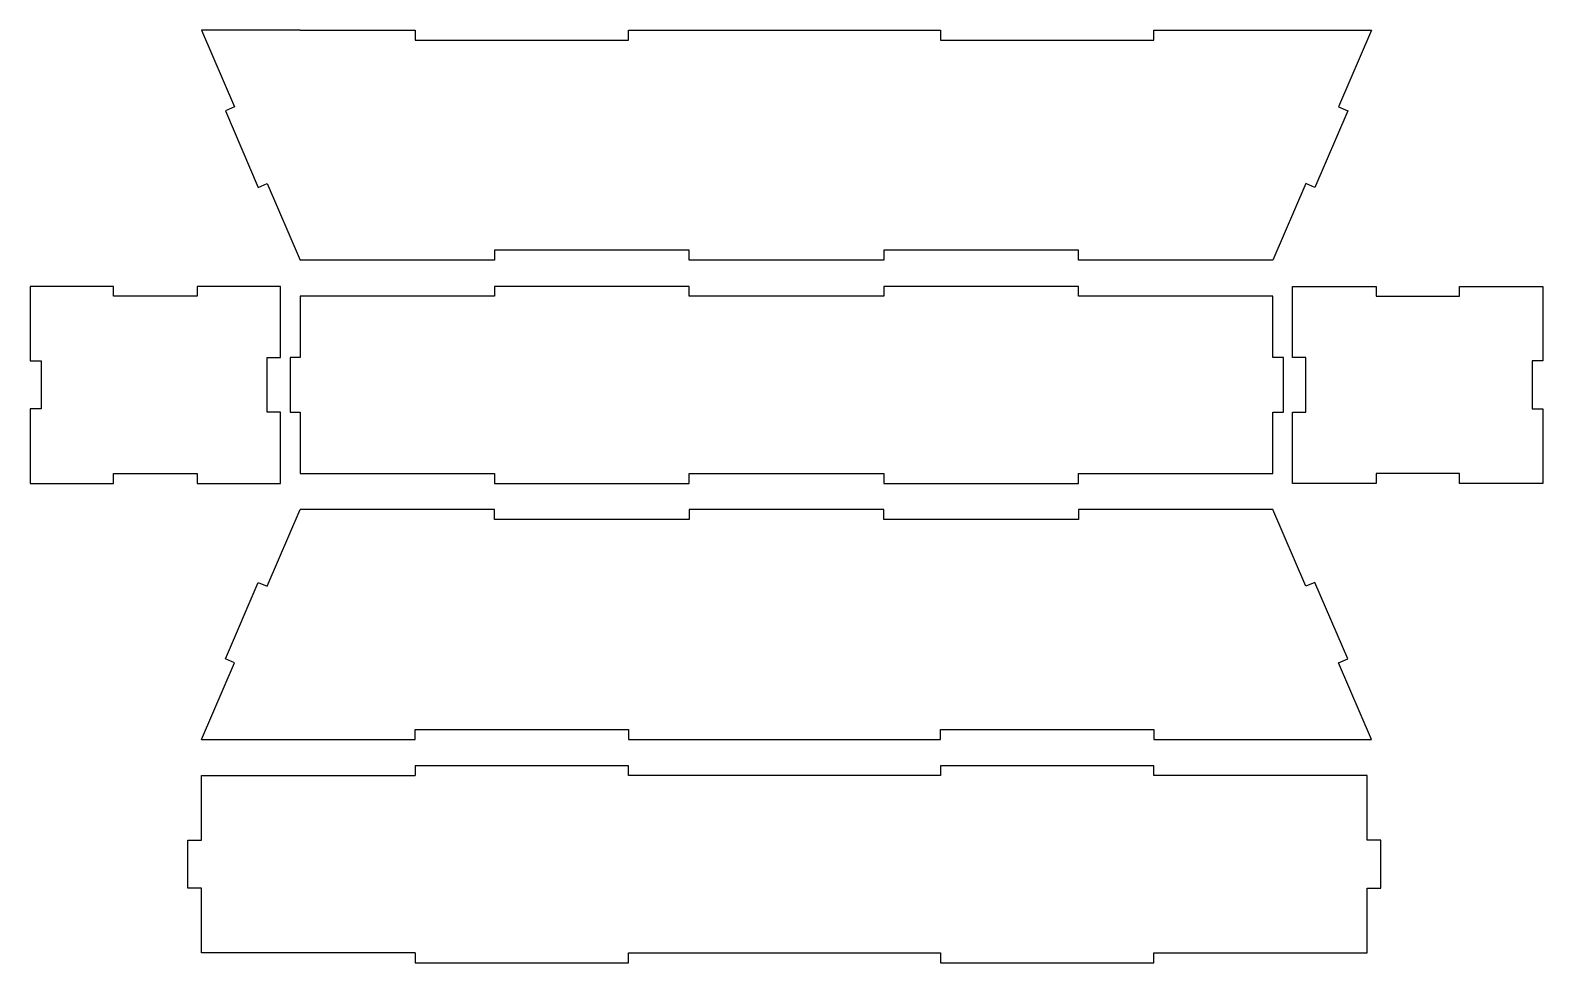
# Model space of a CAD drawing. Header units: centimetres. Extents: x 1.5 to 47.5, y 0.5 to 28.9.
import ezdxf

# ---------------------------------------------------------------- set-up
doc = ezdxf.new("R2010")
doc.units = ezdxf.units.CM
doc.header["$MEASUREMENT"] = 0
doc.layers.add('boardRoof v14_boardRoof', color=7, linetype='Continuous')

msp = doc.modelspace()

# ---------------------------------------------------------------- linework, layer by layer
at = {"layer": 'boardRoof v14_boardRoof'}
for p, q in [((9.708, 28.916), (6.708, 28.916)), ((6.708, 28.916), (7.708, 26.583)), ((9.708, 28.916), (13.207, 28.916)), ((13.207, 28.916), (13.207, 28.616)), ((13.207, 28.616), (19.706, 28.616)), ((19.706, 28.616), (19.706, 28.916)), ((19.706, 28.916), (29.203, 28.916)), ((29.203, 28.916), (29.203, 28.616)), ((29.203, 28.616), (35.701, 28.616)), ((35.701, 28.916), (42.199, 28.916)), ((35.701, 28.616), (35.701, 28.916)), ((42.328, 28.916), (41.328, 26.583)), ((42.199, 28.916), (42.328, 28.916)), ((7.708, 26.583), (7.432, 26.464)), ((7.432, 26.464), (8.432, 24.131)), ((41.604, 26.464), (40.604, 24.131)), ((41.328, 26.583), (41.604, 26.464)), ((8.432, 24.131), (8.708, 24.249)), ((8.708, 24.249), (9.708, 21.916)), ((40.328, 24.249), (39.328, 21.916)), ((40.604, 24.131), (40.328, 24.249)), ((21.556, 22.216), (15.632, 22.216)), ((15.632, 22.216), (15.632, 21.916)), ((21.556, 21.916), (21.556, 22.216)), ((33.404, 22.216), (27.48, 22.216)), ((27.48, 22.216), (27.48, 21.916)), ((33.404, 21.916), (33.404, 22.216)), ((15.632, 21.916), (9.708, 21.916)), ((27.48, 21.916), (21.556, 21.916)), ((39.328, 21.916), (33.404, 21.916)), ((1.492, 21.116), (1.492, 18.849)), ((4.031, 21.116), (1.492, 21.116)), ((4.031, 20.816), (4.031, 21.116)), ((6.569, 20.816), (4.031, 20.816)), ((9.108, 21.116), (6.569, 21.116)), ((6.569, 21.116), (6.569, 20.816)), ((9.108, 18.949), (9.108, 21.116)), ((9.708, 20.816), (9.708, 18.949)), ((15.632, 20.816), (9.708, 20.816)), ((21.556, 21.116), (15.632, 21.116)), ((15.632, 21.116), (15.632, 20.816)), ((21.556, 20.816), (21.556, 21.116)), ((27.48, 20.816), (21.556, 20.816)), ((27.48, 21.116), (27.48, 20.816)), ((33.404, 21.116), (27.48, 21.116)), ((33.404, 20.816), (33.404, 21.116)), ((39.328, 20.816), (33.404, 20.816)), ((39.328, 18.949), (39.328, 20.816)), ((39.928, 21.116), (42.467, 21.116)), ((39.928, 18.949), (39.928, 21.116)), ((42.467, 21.116), (42.467, 20.816)), ((42.467, 20.816), (45.005, 20.816)), ((45.005, 21.116), (47.544, 21.116)), ((45.005, 20.816), (45.005, 21.116)), ((47.544, 21.116), (47.544, 18.849)), ((8.704, 18.949), (9.108, 18.949)), ((8.704, 17.283), (8.704, 18.949)), ((9.708, 18.949), (9.408, 18.949)), ((9.408, 18.949), (9.408, 17.283)), ((39.654, 18.949), (39.328, 18.949)), ((39.654, 17.283), (39.654, 18.949)), ((40.332, 18.949), (39.928, 18.949)), ((40.332, 17.283), (40.332, 18.949)), ((1.492, 18.849), (1.819, 18.849)), ((1.819, 18.849), (1.819, 17.383)), ((47.217, 18.849), (47.217, 17.383)), ((47.544, 18.849), (47.217, 18.849)), ((47.528, 18.849), (47.228, 18.849)), ((1.492, 17.383), (1.492, 15.416)), ((1.819, 17.383), (1.492, 17.383)), ((9.108, 17.283), (8.704, 17.283)), ((9.108, 15.116), (9.108, 17.283)), ((9.408, 17.283), (9.708, 17.283)), ((9.708, 17.283), (9.708, 15.416)), ((39.328, 15.416), (39.328, 17.283)), ((39.328, 17.283), (39.654, 17.283)), ((39.928, 15.116), (39.928, 17.283)), ((39.928, 17.283), (40.332, 17.283)), ((47.217, 17.383), (47.544, 17.383)), ((47.544, 17.383), (47.544, 15.116)), ((1.492, 15.416), (1.492, 15.116)), ((4.031, 15.116), (4.031, 15.416)), ((4.031, 15.416), (6.569, 15.416)), ((6.569, 15.416), (6.569, 15.116)), ((9.708, 15.416), (15.632, 15.416)), ((15.632, 15.416), (15.632, 15.116)), ((21.556, 15.416), (27.48, 15.416)), ((21.556, 15.116), (21.556, 15.416)), ((27.48, 15.416), (27.48, 15.116)), ((33.404, 15.116), (33.404, 15.416)), ((33.404, 15.416), (39.328, 15.416)), ((42.467, 15.416), (42.467, 15.116)), ((45.005, 15.416), (42.467, 15.416)), ((45.005, 15.116), (45.005, 15.416)), ((1.492, 15.116), (4.031, 15.116)), ((6.569, 15.116), (9.108, 15.116)), ((15.632, 15.116), (21.556, 15.116)), ((27.48, 15.116), (33.404, 15.116)), ((42.467, 15.116), (39.928, 15.116)), ((47.544, 15.116), (45.005, 15.116)), ((8.708, 11.983), (9.708, 14.316)), ((15.632, 14.316), (9.708, 14.316)), ((15.632, 14.016), (15.632, 14.316)), ((21.556, 14.316), (21.556, 14.016)), ((27.48, 14.316), (21.556, 14.316)), ((27.48, 14.016), (27.48, 14.316)), ((39.328, 14.316), (33.404, 14.316)), ((33.404, 14.316), (33.404, 14.016)), ((40.328, 11.983), (39.328, 14.316)), ((21.556, 14.016), (15.632, 14.016)), ((33.404, 14.016), (27.48, 14.016)), ((7.432, 9.767), (8.432, 12.101)), ((8.432, 12.101), (8.708, 11.983)), ((40.604, 12.101), (40.328, 11.983)), ((41.604, 9.767), (40.604, 12.101)), ((7.708, 9.649), (7.432, 9.767)), ((41.328, 9.649), (41.604, 9.767)), ((6.708, 7.316), (7.708, 9.649)), ((42.328, 7.316), (41.328, 9.649)), ((13.207, 7.616), (19.706, 7.616)), ((13.207, 7.316), (13.207, 7.616)), ((19.706, 7.616), (19.706, 7.316)), ((29.203, 7.616), (35.701, 7.616)), ((29.203, 7.316), (29.203, 7.616)), ((35.701, 7.616), (35.701, 7.316)), ((6.708, 7.316), (13.207, 7.316)), ((19.706, 7.316), (29.203, 7.316)), ((35.701, 7.316), (42.199, 7.316)), ((42.199, 7.316), (42.328, 7.316)), ((19.706, 6.516), (13.207, 6.516)), ((13.207, 6.516), (13.207, 6.216)), ((19.706, 6.216), (19.706, 6.516)), ((29.203, 6.516), (29.203, 6.216)), ((35.701, 6.516), (29.203, 6.516)), ((35.701, 6.216), (35.701, 6.516)), ((6.709, 6.216), (13.207, 6.216)), ((6.709, 4.249), (6.709, 6.216)), ((29.203, 6.216), (19.706, 6.216)), ((42.199, 6.216), (35.701, 6.216)), ((42.199, 4.249), (42.199, 6.216)), ((6.29, 4.249), (6.709, 4.249)), ((6.29, 2.783), (6.29, 4.249)), ((42.618, 4.249), (42.199, 4.249)), ((42.618, 2.783), (42.618, 4.249)), ((6.709, 2.783), (6.29, 2.783)), ((6.709, 0.816), (6.709, 2.783)), ((42.199, 2.783), (42.618, 2.783)), ((42.199, 0.816), (42.199, 2.783)), ((13.207, 0.816), (6.709, 0.816)), ((13.207, 0.816), (13.207, 0.516)), ((13.207, 0.516), (19.706, 0.516)), ((19.706, 0.816), (29.203, 0.816)), ((19.706, 0.516), (19.706, 0.816)), ((29.203, 0.816), (29.203, 0.516)), ((29.203, 0.516), (35.701, 0.516)), ((35.701, 0.516), (35.701, 0.816)), ((35.701, 0.816), (42.199, 0.816))]:
    msp.add_line(p, q, dxfattribs=at)

doc.saveas('drawing.dxf')
